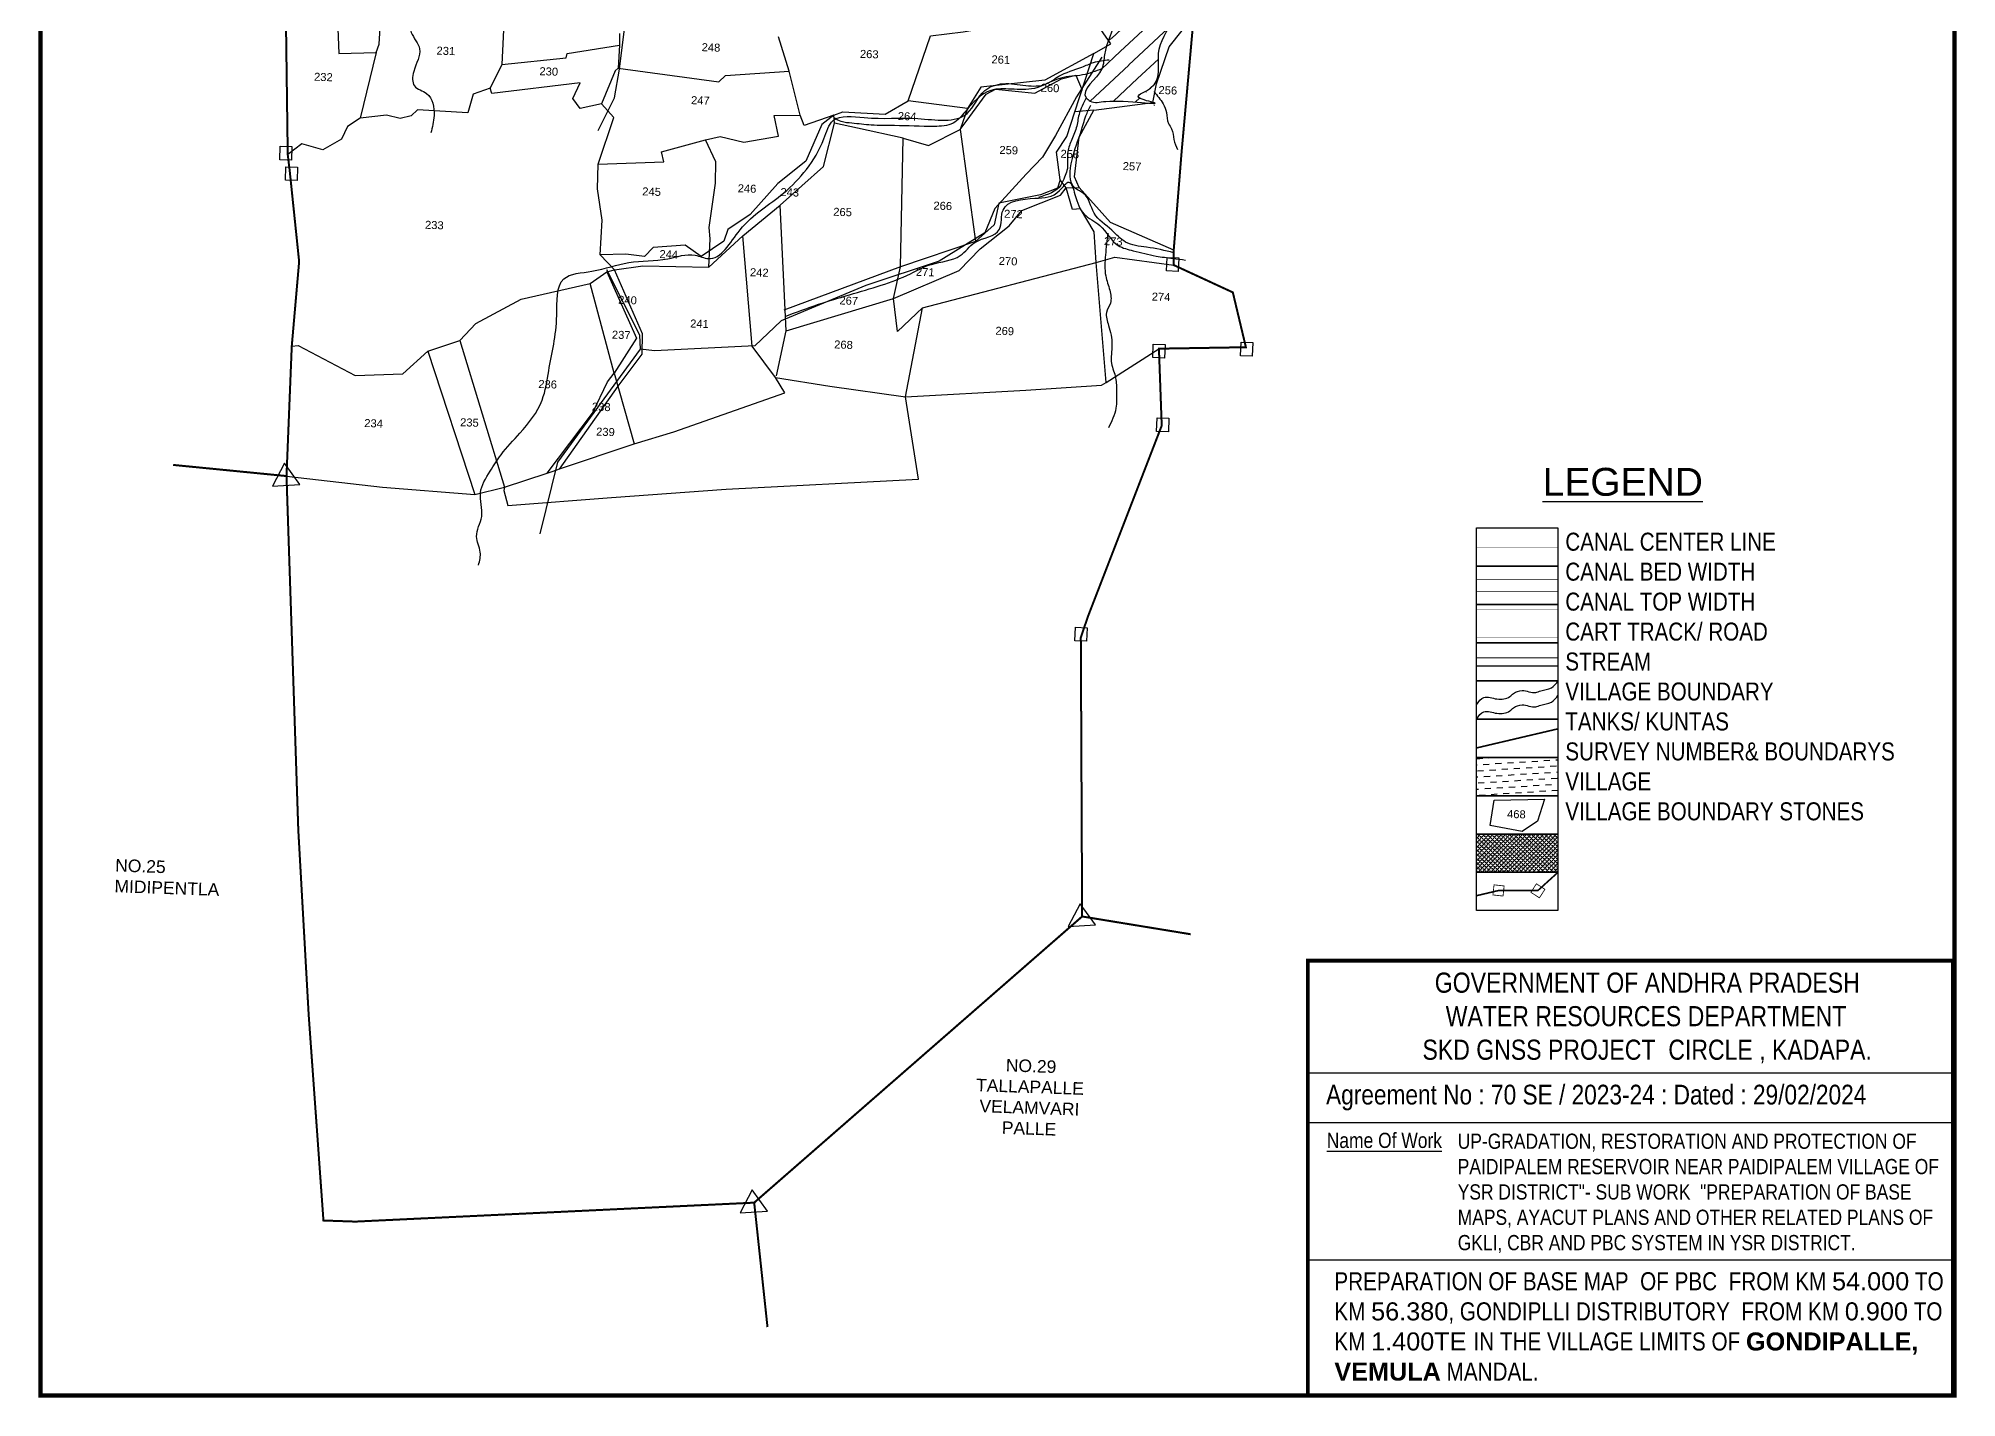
# Model space of a CAD drawing. Header units: inches. Extents: x 211876 to 216659, y 1586448 to 1603451.
# Drawn here: x 211876 to 215711, y 1586448 to 1589167 of the extents above; entities that cross this region are included whole.
import ezdxf
from ezdxf.enums import TextEntityAlignment as Align

# ---------------------------------------------------------------- set-up
doc = ezdxf.new("R2010")
doc.units = ezdxf.units.IN
doc.header["$LTSCALE"] = 15
doc.header["$MEASUREMENT"] = 0
doc.linetypes.add('ACAD_ISO02W100', pattern=[15, 12, -3])
doc.linetypes.add('HIDDEN2', pattern=[0.1875, 0.125, -0.0625])
for name, color, linetype in [('CANAL1', 7, 'Continuous'), ('FRAME 025', 7, 'Continuous'), ('PAPER SIZE', 5, 'Continuous'), ('PLOT', 7, 'Continuous'), ('PLOT NO', 7, 'Continuous'), ('ROADS', 1, 'Continuous'), ('STREAM', 4, 'Continuous'), ('TABLE', 7, 'Continuous'), ('tank', 4, 'Continuous'), ('text1', 7, 'Continuous'), ('TITLEBLOCK', 7, 'Continuous'), ('VILLAGE', 7, 'Continuous'), ('VILLAGE BOUNDAY', 5, 'Continuous'), ('VILLAGE BOUNDRY', 5, 'Continuous'), ('VILLAGE BOUNDRY STONES', 1, 'Continuous'), ('VILLAGE STONES', 240, 'Continuous')]:
    doc.layers.add(name, color=color, linetype=linetype)
doc.styles.add('A', font='arial.ttf')
doc.styles.add('ARIALN', font='ARIALN.TTF')
doc.styles.get("Standard").update_dxf_attribs({"font": 'arial.ttf'})
doc.linetypes.add('DOTS', pattern='A,1e-06,-3,["●",Standard,S=3,R=0,X=-1.25,Y=-1.25],-3', length=6.000001)

msp = doc.modelspace()

# ---------------------------------------------------------------- hatches: boundary and pattern name
at = {"layer": 'STREAM'}
h = msp.add_hatch(dxfattribs=at)
h.set_pattern_fill('ANSI31', color=256, scale=251.742087786361, angle=-1.987938065889726)
h.set_pattern_definition([(43.01206193411027, (210510.0034809981, 1585718.841542463), (-21.46580583435638, 23.00954498798591), [])])
edge = h.paths.add_edge_path()
edge.add_spline(control_points=[(213800.3222350903, 1589442.952213689), (213803.2343393544, 1589440.067625703), (213816.6902189116, 1589426.738889849), (213859.7114354105, 1589440.972190975), (213927.5169125836, 1589431.811411826), (213927.6308372259, 1589357.592861882), (213999.3812903686, 1589313.353625605), (214044.5893896442, 1589231.665468426), (214020.9151394131, 1589176.918812032), (214015.5221777825, 1589162.263779618)], knot_values=[129.3792662567406, 129.3792662567406, 129.3792662567406, 129.3792662567406, 130.5588385740677, 134.8296834093936, 141.3797410945664, 147.2399876988094, 152.9369310889257, 165.6356584214463, 170.2288427077607, 170.2288427077607, 170.2288427077607, 170.2288427077607], degree=3, periodic=0)
edge.add_line((214015.5221777825, 1589162.263779618), (214019.9846546148, 1589155.856189901))
edge.add_line((214019.9846546148, 1589155.856189901), (214011.6897122221, 1589151.136301593))
edge.add_spline(control_points=[(214011.6897122221, 1589151.136301593), (214009.8792413669, 1589145.362148804), (214006.0781504458, 1589130.441395117), (214006.8751688688, 1589093.186620442), (213953.5872419442, 1589060.804724975), (213985.2180782577, 1589035.425562214), (214013.508754783, 1589044.986048155), (214073.9071944907, 1589039.14370759), (214094.8129519821, 1589037.436180499)], knot_values=[107.2029589593311, 107.2029589593311, 107.2029589593311, 107.2029589593311, 109.0011272602514, 111.8176056113377, 118.355423947686, 119.3864249051651, 122.4810782871393, 128.2199778440633, 128.2199778440633, 128.2199778440633, 128.2199778440633], degree=3, periodic=0)
edge.add_line((214094.8129519821, 1589037.436180499), (214104.2963627438, 1589038.71411763))
edge.add_spline(control_points=[(214104.2963627438, 1589038.71411763), (214096.0342911716, 1589040.963668691), (214057.2864217076, 1589049.527306052), (214127.6443101435, 1589072.048699157), (214103.1006512751, 1589141.039213858), (214152.769687032, 1589207.42618176), (214170.3814244295, 1589280.079912046), (214186.9661379742, 1589346.253129015), (214149.1069411745, 1589405.109564112), (214202.5485244466, 1589466.795139403), (214156.0931718816, 1589534.322543273), (214196.2885255765, 1589576.382082167), (214175.6836576434, 1589613.910656659), (214122.4036918792, 1589585.342430559), (214060.8142583062, 1589573.183298523), (213973.7943430111, 1589544.007860299), (213896.4134033104, 1589507.217363602), (213812.6913706509, 1589494.850936427), (213802.7371322028, 1589453.084698297), (213800.3222350903, 1589442.952213689)], knot_values=[0, 5.684341886080801e-14, 5.684341886080801e-14, 5.684341886080801e-14, 3.119846268684924, 6.09593448506115, 13.15232002651268, 20.35911214077466, 29.54458228432466, 35.78656513227976, 39.46907182257445, 48.71056189109405, 53.88826979944513, 60.4081726354955, 61.44876373886589, 65.40757944573924, 73.63834269119286, 82.97733176923434, 91.33887109000293, 100.6240940983686, 103.5982077820109, 103.5982077820109, 103.5982077820109, 103.5982077820109], degree=3, periodic=0)
h.paths.add_polyline_path([(214060.7945996651, 1589308.068432748), (214117.9842613148, 1589306.083379944), (214119.0543455957, 1589336.9126646), (214061.864683946, 1589338.897717404)], flags=24)
at = {"layer": 'tank'}
h = msp.add_hatch(dxfattribs=at)
h.set_pattern_fill('DASH', color=256, scale=97.20406921869709, angle=3.540536199359491, style=0)
h.set_pattern_definition([(3.540536199359492, (-403875.1704739683, 230022.8488477888), (11.37696672103479, 12.87766862632775), [12.15050865233714, -12.15050865233714])])
h.paths.add_polyline_path([(214751.1677083407, 1587728.293150641), (214914.3879150675, 1587728.293150641), (214914.3879150675, 1587651.761202009), (214751.1677083407, 1587651.761202009)])
at = {"layer": 'VILLAGE', "linetype": 'Continuous'}
h = msp.add_hatch(dxfattribs=at)
h.set_pattern_fill('SACNCR', color=256, scale=65.28871658861797, angle=1.530319929093559, style=0)
h.set_pattern_definition([(46.53031992909357, (-403875.1704739683, 230022.8488477888), (-4.442112891444055, 4.210942413865227), []), (46.53031992909357, (-403870.8439462984, 230022.9644330279), (-4.442112891444055, 4.210942413865227), [0, -6.120817180182931])])
h.paths.add_polyline_path([(214751.1677083407, 1587575.229253378), (214914.3879150675, 1587575.229253378), (214914.3879150675, 1587498.697304746), (214751.1677083407, 1587498.697304746)])

# ---------------------------------------------------------------- linework, layer by layer
at = {"layer": 'CANAL1', "color": 1, "linetype": 'HIDDEN2', "ltscale": 100, "const_width": 0.8, "elevation": -4.559636563551829}
msp.add_lwpolyline([(214751.1677083407, 1588149.218868115), (214914.3879150675, 1588149.218868115)], dxfattribs=at)
at = {"layer": 'CANAL1', "color": 5, "ltscale": 100, "const_width": 0.8, "elevation": -4.559636563551829}
for points in [[(214914.3879150675, 1588084.686919483), (214751.1677083407, 1588084.686919483)], [(214914.3879150675, 1588060.686919483), (214751.1677083407, 1588060.686919483)]]:
    msp.add_lwpolyline(points, dxfattribs=at)
at = {"layer": 'CANAL1', "color": 1, "ltscale": 100, "const_width": 0.8, "elevation": -4.559636563551829}
for points in [[(214914.3879150675, 1588024.154970851), (214751.1677083407, 1588024.154970851)], [(214914.3879150675, 1587968.154970851), (214751.1677083407, 1587968.154970851)]]:
    msp.add_lwpolyline(points, dxfattribs=at)
at = {"layer": 'FRAME 025', "lineweight": -3}
for points in [[(214414.2755307818, 1587097.819200219), (215703.975376612, 1587097.819200219)], [(214413.7248013699, 1586998.274020436), (215703.4246472001, 1586998.274020436)], [(214410.902313056, 1586723.413410893), (215700.6021588862, 1586723.413410893)]]:
    msp.add_lwpolyline(points, dxfattribs=at)
at = {"layer": 'PAPER SIZE', "color": 5}
for points, const_width in [([(211880.2530520255, 1586452.300017325), (215707.1228506552, 1586452.300017325), (215707.1228506552, 1592935.966328), (211880.2530520255, 1592935.966328)], 8.675152890151557), ([(215703.975376612, 1586452.300017325), (214414.2755307818, 1586452.300017325), (214414.2755307818, 1587321.851873863), (215703.975376612, 1587321.851873863)], 7.68)]:
    msp.add_lwpolyline(points, close=True, dxfattribs=dict(at, const_width=const_width))
at = {"layer": 'PLOT'}
for points in [[(212371.1442813336, 1589187.897344242), (212474.5392091199, 1589186.386483075), (212476.874837283, 1589136.544652208), (212551.1421425657, 1589138.536700839), (212557.3065996207, 1589155.078909153), (212560.6953473196, 1589208.784144795), (212614.0456372679, 1589208.455645339), (212608.3622788881, 1589235.056575686), (212608.0909438571, 1589282.679010303)], [(212807.7415392534, 1589225.089545224), (212802.8780620302, 1589114.310257198), (212779.4311378606, 1589067.304814302)], [(213466.2200178324, 1589013.096585928), (213484.1044085459, 1589019.903812912), (213568.7835539346, 1589015.066708399), (213615.2213388954, 1589042.047026484), (213659.6334996703, 1589171.475376416), (213724.9150719713, 1589179.727642447), (213968.8065888017, 1589221.808998729)], [(214011.1140919822, 1588478.067758417), (213990.8142892593, 1588718.470081276), (213987.1927603995, 1588779.545456544), (213959.740180107, 1588826.031329953), (213943.8956019068, 1588824.430130862), (213931.050778817, 1588867.899277421), (213919.0409586936, 1588883.732815711), (213911.9206584804, 1588939.174839666), (213932.3933870657, 1588970.731712695), (213948.4450239094, 1589019.651339455), (213986.2372399264, 1589136.653642076), (214019.9846546148, 1589155.856189901), (213974.1826954464, 1589221.6223941)], [(213370.9640775296, 1588581.657152759), (213585.6912507395, 1588646.273141066), (213716.7574056862, 1588702.246436301), (213759.0502855426, 1588745.856429914), (213817.2880960299, 1588791.424963303), (213842.3411405165, 1588822.667041362), (213919.6641216571, 1588853.183353442), (213931.050778817, 1588867.899277421), (213957.2468614779, 1588868.751083713), (213947.6262649864, 1588889.767089461), (213956.9101279966, 1588968.907610169), (213986.564235638, 1589022.849123421), (214104.2963627438, 1589038.71411763), (214111.583251824, 1589076.01550836), (214137.0198506443, 1589149.696963019), (214186.1423710368, 1589211.526343124)], [(212372.0730643511, 1588291.258788319), (212563.9614897137, 1588269.049290032), (212748.4460491316, 1588254.420387841), (212808.0265987024, 1588268.80325263), (212893.5651293462, 1588297.272777697), (212905.5383156762, 1588301.243885339), (212917.7220406504, 1588305.779873969), (213067.3946728577, 1588355.745436415), (213146.3252745957, 1588379.851222773), (213368.7816182672, 1588457.805035782), (213350.0661528444, 1588488.18127665), (213303.0738082702, 1588550.794757308), (213284.6119384654, 1588772.034863026), (213358.8169232043, 1588832.80706459), (213445.8809518158, 1588910.502514442), (213467.9155616401, 1588996.933319852), (213466.2200178324, 1589013.096585928), (213406.8376226112, 1588992.611559179), (213398.83641331, 1589012.858776965), (213377.4030058751, 1589101.21079423), (213355.9757166789, 1589169.505516513)], [(212802.8780620302, 1589114.310257198), (212931.1392002095, 1589127.904186615), (212933.2265511836, 1589136.154354146), (213037.7480781115, 1589153.132802475)], [(213037.7036266046, 1589176.727200658), (213037.7480781115, 1589153.132802475), (213035.5320098576, 1589107.313858669), (213028.9980653747, 1589101.563446503), (213001.7136839794, 1589035.564349146)], [(212551.1421425657, 1589138.536700839), (212519.2416842646, 1589007.3762771)], [(213035.5320098576, 1589107.313858669), (213236.7290200849, 1589080.068636454), (213249.7021925279, 1589092.160811758), (213377.4030058751, 1589101.21079423)], [(213986.2372399264, 1589136.653642076), (213888.375865694, 1589083.23044082), (213760.5813770379, 1589069.292932301), (213733.5535302592, 1589026.33808384), (213615.2213388954, 1589042.047026484)], [(212893.5651293462, 1588297.272777697), (212983.7517389369, 1588417.031869375), (213013.5831169171, 1588480.024907291), (213027.1474834479, 1588496.846278989), (212979.2717926909, 1588676.431683609), (213012.5230191846, 1588699.489195744), (213027.6340120827, 1588703.807025674), (212999.2115162785, 1588734.040071206), (213003.3922809118, 1588803.337158315), (212993.7738118285, 1588865.755912303), (212995.3544626562, 1588915.110489863), (213026.5658315147, 1589008.587550767), (213001.7136839794, 1589035.564349146), (212959.5705906124, 1589026.233278858), (212944.595314512, 1589046.59984442), (212959.2686662933, 1589077.775733662), (212782.5497356894, 1589056.750895594), (212779.4311378606, 1589067.304814302), (212745.5573326628, 1589055.249391325), (212734.507584393, 1589018.028521523), (212634.110081524, 1589023.584154161), (212621.4929239916, 1589011.487282281), (212599.0230776384, 1589006.696189808), (212572.0543398313, 1589012.85511063), (212519.2416842646, 1589007.3762771), (212493.9127813754, 1588990.497793725), (212481.8690945869, 1588964.801649528), (212444.5487917461, 1588943.812954205), (212402.4458723823, 1588955.72000171), (212374.5168995604, 1588934.500685736)], [(213604.8258649862, 1588966.837327969), (213655.9531465525, 1588952.622530987), (213719.2950094952, 1588984.343830918), (213731.1613615187, 1589000.185219253), (213770.9030759674, 1589054.985590729), (213789.6500071811, 1589065.288174705), (213868.5742572806, 1589056.895404123), (213921.7128492966, 1589085.959970426), (213950.6050457784, 1589093.083765515), (213962.9982966931, 1589062.973703962)], [(212718.7362948574, 1588562.528574171), (212808.0265987024, 1588268.80325263), (212806.9278394305, 1588262.596127831), (212814.6706425897, 1588232.544072246), (213021.6953222591, 1588248.557875331), (213250.870094264, 1588265.109408595), (213635.9259425823, 1588285.031834453), (213609.6075066212, 1588449.984868112), (213643.6348493909, 1588627.419681209), (213593.8339776506, 1588580.225574912), (213585.6912507395, 1588646.273141066), (213599.9417778742, 1588709.939418045), (213604.8258649862, 1588966.837327969), (213514.010643033, 1588986.831761669), (213514.010643033, 1588986.831761669), (213467.9155616401, 1588996.933319852)], [(212995.3544626562, 1588915.110489863), (213126.2279178024, 1588919.838642215), (213121.7571056575, 1588939.436508637), (213210.1619301084, 1588963.530550754), (213239.0222357475, 1588970.534624957), (213286.6942742768, 1588958.872659751), (213355.9250060023, 1588971.171463409), (213347.3484127684, 1589012.641906597), (213398.83641331, 1589012.858776965)], [(213466.2200178324, 1589013.096585928), (213442.3271403008, 1588994.25688876), (213410.2700016513, 1588921.226387009), (213354.4475375419, 1588876.126894752), (213299.2457898038, 1588814.480155558), (213254.322453697, 1588784.548509677), (213246.334669463, 1588761.307220797), (213200.9714091561, 1588730.195004655), (213169.0569797622, 1588753.226817816), (213105.0670002987, 1588748.67137662), (213088.0664592341, 1588730.127739883), (213050.3362710313, 1588735.024924855), (212999.2115162785, 1588734.040071206)], [(213733.5535302592, 1589026.33808384), (213719.2950094952, 1588984.343830918)], [(213986.564235638, 1589022.849123421), (213948.4450239094, 1589019.651339455)], [(213216.2074114503, 1588709.152539753), (213219.1192213272, 1588765.779243217), (213217.0704057992, 1588788.541463185), (213230.0755779126, 1588876.963557636), (213230.5661381006, 1588919.802571751), (213210.1619301084, 1588963.530550754)], [(213719.2950094952, 1588984.343830918), (213749.6460857996, 1588760.172525119)], [(213919.0409586936, 1588883.732815711), (213913.4000835288, 1588867.039687549), (213879.9576262245, 1588853.445299663), (213796.2781518663, 1588837.133781882), (213786.8657639878, 1588793.538132147), (213749.6460857996, 1588760.172525119), (213599.9417778742, 1588709.939418045), (213366.7971997861, 1588622.744244437)], [(213643.6348493909, 1588627.419681209), (213990.8142892593, 1588718.470081276), (214028.0480740255, 1588728.950111451), (214145.98020442, 1588713.332935351), (214146.0203319335, 1588743.095113681), (214019.4979538125, 1588798.41610178), (213957.2468614779, 1588868.751083713)], [(213351.7416718631, 1588491.862260957), (213370.9640775296, 1588581.657152759), (213358.8169232043, 1588832.80706459)], [(213027.6340120827, 1588703.807025674), (213084.3491511958, 1588711.811633375), (213216.2074114503, 1588709.152539753), (213284.6119384654, 1588772.034863026)], [(212918.0586626051, 1588305.317214407), (213035.1541537872, 1588471.159507677), (213083.3386919498, 1588534.793184587), (213083.65200613, 1588575.737005833), (213027.6340120827, 1588703.807025674)], [(213012.5230191846, 1588699.489195744), (213071.9850052545, 1588567.179168314), (213027.1474834479, 1588496.846278989), (213067.3946728577, 1588355.745436415)], [(212382.572724875, 1588550.974195396), (212395.4395507093, 1588552.179737717), (212509.428243126, 1588492.300630006), (212604.7100774728, 1588496.057299492), (212654.6499147865, 1588540.912349094), (212718.7362948574, 1588562.528574171), (212750.8551462122, 1588596.733252653), (212841.0653393955, 1588645.202056734), (212979.2717926909, 1588676.431683609)], [(212654.6499147865, 1588540.912349094), (212748.4460491316, 1588254.420387841)], [(213350.0661528444, 1588488.18127665), (213458.7509927657, 1588471.220523772), (213609.6075066212, 1588449.984868112), (213850.1147392266, 1588463.390111928), (214001.3327213737, 1588473.074116224), (214011.1140919822, 1588478.067758417), (214116.4651936142, 1588546.056338937)]]:
    msp.add_lwpolyline(points, dxfattribs=at)
at = {"layer": 'PLOT NO', "elevation": -4.559636563551829}
for points in [[(214751.1677083407, 1588187.48484243), (214914.3879150675, 1588187.48484243), (214914.3879150675, 1588110.952893799), (214751.1677083407, 1588110.952893799)], [(214751.1677083407, 1588110.952893799), (214914.3879150675, 1588110.952893799), (214914.3879150675, 1588034.420945167), (214751.1677083407, 1588034.420945167)], [(214751.1677083407, 1588034.420945167), (214914.3879150675, 1588034.420945167), (214914.3879150675, 1587957.888996535), (214751.1677083407, 1587957.888996535)], [(214751.1677083407, 1587957.888996535), (214914.3879150675, 1587957.888996535), (214914.3879150675, 1587881.357047904), (214751.1677083407, 1587881.357047904)], [(214751.1677083407, 1587881.357047904), (214914.3879150675, 1587881.357047904), (214914.3879150675, 1587804.825099272), (214751.1677083407, 1587804.825099272)], [(214751.1677083407, 1587804.825099272), (214914.3879150675, 1587804.825099272), (214914.3879150675, 1587728.293150641), (214751.1677083407, 1587728.293150641)], [(214751.1677083407, 1587728.293150641), (214914.3879150675, 1587728.293150641), (214914.3879150675, 1587651.761202009), (214751.1677083407, 1587651.761202009)], [(214751.1677083407, 1587651.761202009), (214914.3879150675, 1587651.761202009), (214914.3879150675, 1587575.229253378), (214751.1677083407, 1587575.229253378)], [(214751.1677083407, 1587575.229253378), (214914.3879150675, 1587575.229253378), (214914.3879150675, 1587498.697304746), (214751.1677083407, 1587498.697304746)], [(214751.1677083407, 1587498.697304746), (214914.3879150675, 1587498.697304746), (214914.3879150675, 1587422.165356114), (214751.1677083407, 1587422.165356114)]]:
    msp.add_lwpolyline(points, close=True, dxfattribs=at)
msp.add_lwpolyline([(214778.5030984427, 1587592.297920871), (214786.8694162505, 1587642.745394729), (214887.6418681161, 1587644.983015787), (214873.0857014786, 1587600.787531192), (214842.6621808683, 1587580.540498826), (214778.5030984427, 1587592.297920871)], dxfattribs=at)
at = {"layer": 'PLOT NO', "color": 4}
for points in [[(214751.1677083407, 1587833.99403891, -4.559636563551829), (214766.146882179, 1587848.416757135, -4.559636563551829), (214792.370253939, 1587845.369585138, -4.559636563551829), (214817.9839629572, 1587850.244844885, -4.559636563551829), (214825.5053864477, 1587856.339009339, -4.559636563551829), (214842.78478832, 1587862.229933237, -4.559636563551829), (214856.4047139577, 1587859.995364378, -4.559636563551829), (214869.8214186815, 1587858.573398657, -4.559636563551829), (214879.9854639448, 1587861.823631668, -4.559636563551829), (214901.1271880194, 1587867.511315011, -4.559636563551829), (214914.3879150675, 1587881.357047904, -4.559636563551829)], [(214751.1677083407, 1587805.333918825, -4.559636563551829), (214766.146882179, 1587819.75663705, -4.559636563551829), (214792.370253939, 1587816.709465053, -4.559636563551829), (214817.9839629572, 1587821.584724799, -4.559636563551829), (214825.5053864477, 1587827.678889253, -4.559636563551829), (214842.78478832, 1587833.569813152, -4.559636563551829), (214856.4047139577, 1587831.335244293, -4.559636563551829), (214869.8214186815, 1587829.913278571, -4.559636563551829), (214879.9854639448, 1587833.163511583, -4.559636563551829), (214901.1271880194, 1587838.851194926, -4.559636563551829), (214914.3879150675, 1587852.696927819, -4.559636563551829)]]:
    msp.add_spline(points, degree=3, dxfattribs=at)
at = {"layer": 'ROADS'}
for points in [[(212995.1840805727, 1588982.620817373), (213028.1901372104, 1589047.582209131), (213037.8463326981, 1589104.949986698), (213048.4175220351, 1589190.897707063), (213079.4741059378, 1589328.30014739), (213093.3511360047, 1589459.040051442), (213120.5500320505, 1589648.827617826), (213152.9896663248, 1589950.703660965), (213161.4675183503, 1590057.284382936), (213194.7843783497, 1590163.358134637), (213199.018230001, 1590242.824925693), (213187.164099473, 1590305.158192094), (213161.4177762677, 1590339.224246014), (213116.4501164864, 1590492.907447622), (213088.1692441238, 1590563.573235322), (213087.7692508578, 1590673.16702102), (213059.1129789918, 1590801.128584368), (213087.0798020459, 1590891.692136756), (213189.2190107798, 1590854.485877862), (213216.53419108, 1590841.136354861), (213220.2774509786, 1590829.786101646), (213212.7363962666, 1590782.804358951)], [(214002.3585411554, 1589128.922434536), (213951.7127465976, 1589049.856295223), (213909.4368464209, 1588972.487127143), (213883.984908014, 1588929.053390796), (213851.0045481316, 1588894.901262103), (213788.1419984487, 1588826.632120519), (213768.3941901362, 1588777.90193933), (213677.3167824346, 1588721.058561826), (213530.5140785017, 1588672.501334809), (213361.0604096633, 1588601.855276477), (213308.4627824359, 1588551.616956946), (213107.8403592441, 1588541.644080442), (213079.7182779773, 1588544.811861459)], [(212879.3255325104, 1588175.943307934), (212914.2814236334, 1588319.276184446), (213079.7182779773, 1588544.811861459), (213078.3819063019, 1588573.33215715), (213012.591676734, 1588703.91999335)]]:
    msp.add_lwpolyline(points, dxfattribs=at)
at = {"layer": 'ROADS', "ltscale": 0.15, "const_width": 1.6, "elevation": -4.559636563551829}
msp.add_lwpolyline([(214751.1677083407, 1587927.62302222), (214914.3879150675, 1587927.62302222)], dxfattribs=at)
at = {"layer": 'ROADS', "linetype": 'DOTS', "ltscale": 0.5, "elevation": -4.559636563551829}
msp.add_lwpolyline([(214751.1677083407, 1587911.62302222), (214914.3879150675, 1587911.62302222)], dxfattribs=at)
at = {"layer": 'STREAM'}
for points in [[(213800.3222350903, 1589442.952213689), (213809.9104870529, 1589471.324226304), (213894.3370854706, 1589511.502087675), (213972.9203231828, 1589541.734308135), (214062.0762126924, 1589571.648751367), (214141.1070553493, 1589596.617052528), (214180.4187308275, 1589603.230097302), (214185.7794263657, 1589594.226748287), (214171.3873310412, 1589530.170280854), (214183.918752439, 1589479.560775782), (214165.2582346477, 1589388.392029749), (214178.0253749072, 1589353.577508478), (214173.162630505, 1589290.911101493), (214144.3324088521, 1589203.024230245), (214115.6795551234, 1589136.350129806), (214099.8372490943, 1589067.08314456), (214075.0634352662, 1589050.220311408), (214104.2963627438, 1589038.71411763), (214010.2287890817, 1589040.65554451), (213979.0713652665, 1589041.199981759), (213971.059192114, 1589047.802099615), (214002.1973917872, 1589105.806381135), (214007.5441631423, 1589133.658866559), (214029.4224550748, 1589206.475700531), (213976.9202428257, 1589323.072477293), (213936.4031202743, 1589363.683665043), (213916.2903302608, 1589419.161170128), (213852.3493807253, 1589435.343934411), (213809.3434879631, 1589435.225508175), (213800.3222350903, 1589442.952213689)], [(212929.2399073073, 1589543.400206143), (212905.3339087713, 1589510.838206417), (212887.6196241093, 1589451.895163263), (212870.4494673353, 1589431.61015445), (212817.3776056367, 1589417.000585283), (212772.3314598926, 1589396.417627991), (212731.9727775016, 1589364.915108052), (212684.3525665521, 1589343.155989425), (212658.2389495796, 1589320.650360291), (212623.4308382801, 1589268.465175797), (212619.9318444386, 1589222.395347702), (212621.5809414414, 1589178.677860411), (212638.1735628046, 1589145.831314629), (212626.4733602981, 1589100.678903997), (212627.9944704023, 1589071.519274845), (212652.1948024986, 1589056.424280962), (212667.1274693943, 1589012.245721042), (212660.8605326604, 1588977.661582612)], [(212756.1442639302, 1588113.297667257), (212759.4498467944, 1588139.222314411), (212752.1092932974, 1588170.323769826), (212762.3224376782, 1588210.430464838), (212759.9565175, 1588257.78408957), (212779.1044870368, 1588301.043845651), (212801.0957486863, 1588333.931428582), (212838.6799640894, 1588377.094149714), (212883.098533289, 1588443.049922162), (212896.3533833721, 1588501.478924692), (212912.421454659, 1588612.451682025), (212926.5055483782, 1588685.648146276), (212982.8314086403, 1588700.99311188), (213056.5404938993, 1588718.297670404), (213134.4000806571, 1588725.847039596), (213189.1561315638, 1588732.916833337), (213215.3262219055, 1588726.157154572), (213278.9194362804, 1588783.487859421), (213366.1291887743, 1588857.366726933), (213411.5629763204, 1588904.690086358), (213446.5305939185, 1588965.888656015), (213465.1911249469, 1589002.559646751), (213527.2072661016, 1589008.128179045), (213634.6908099912, 1589006.32770394), (213733.1373993855, 1589016.701305156), (213768.2128703498, 1589062.453923643), (213804.7458889699, 1589075.984655532), (213850.3470901886, 1589072.471560075), (213891.0256573536, 1589075.563594947), (213916.0254366219, 1589090.781491944), (213962.3850965122, 1589109.118543702), (213985.8976636455, 1589118.597244458), (214016.9949595897, 1589123.952106475)], [(214002.1973917872, 1589105.806381135), (213963.7793644997, 1589093.627941089), (213920.4163959452, 1589087.411957289), (213867.5353968526, 1589066.72755153), (213821.1124968606, 1589065.12176562), (213780.4562363279, 1589062.672388087), (213729.411994153, 1589020.691170034), (213704.7654383002, 1588997.096468881), (213667.1913762705, 1588990.679568934), (213588.0315411352, 1588992.140343121), (213541.0546597806, 1588993.127495545), (213502.5510851781, 1588997.037647265), (213481.4142691356, 1589000.345015665), (213467.4866518561, 1589007.262692143)], [(213971.059192114, 1589047.802099615), (213956.7095398073, 1589014.141021829), (213951.2565087481, 1588987.579154934), (213940.86642698, 1588961.18865304), (213933.8390384657, 1588936.739209625), (213932.6405335186, 1588902.210106791), (213927.6440759386, 1588888.802188617), (213920.5191470531, 1588873.410355364), (213875.5840588668, 1588848.630475996)], [(214146.4818042033, 1588738.023674375), (214091.6296889273, 1588749.126228877), (214049.8907416985, 1588759.116582226), (214022.4456876511, 1588783.065794679), (213986.8039272411, 1588817.155195849), (213965.8167554764, 1588856.649341637), (213949.9232172995, 1588866.216407641), (213942.8698941545, 1588924.079066666), (213960.9120142481, 1588981.07066301), (213970.6215457119, 1589011.600358648), (213980.0171826906, 1589033.086708262)], [(214106.4302452646, 1589060.119357757), (214124.7708444756, 1589035.728036718), (214131.6775186142, 1589018.401596373), (214135.4944830662, 1588996.181388724), (214141.7990974214, 1588985.543821568), (214146.4781841894, 1588964.127180334), (214153.2981300882, 1588944.303244771)], [(213369.1516051061, 1588610.622788613), (213435.5383760358, 1588634.771867557), (213560.7901927503, 1588672.879598752), (213619.4539444131, 1588695.809947953), (213661.5382995354, 1588714.716650103), (213719.3630539099, 1588732.420010209), (213748.5392377964, 1588758.34490164), (213797.464897416, 1588784.898341706), (213804.719968084, 1588823.410389028), (213868.6608757331, 1588846.814577822), (213917.8561341661, 1588862.189395574), (213936.2046754481, 1588879.291912334), (213948.4978533431, 1588854.555674952), (213966.8579381242, 1588815.154508979), (213998.2893686344, 1588792.382038309), (214035.1874590929, 1588752.306641376), (214065.0812508507, 1588742.070825968), (214110.7382186385, 1588731.287870817), (214144.1210145051, 1588726.844072428), (214169.6450203707, 1588723.330078999)], [(214014.3558964356, 1588777.339262804), (214009.5457944664, 1588733.486223185), (214010.0584439303, 1588691.419476596), (214018.2741725388, 1588662.882676059), (214019.3562606254, 1588637.221539483), (214011.4709212992, 1588618.441808995), (214015.8369759541, 1588592.66668596), (214022.4062967997, 1588554.050905881), (214021.7647942817, 1588516.623320939), (214029.9577455313, 1588487.430301359), (214031.6282782145, 1588459.777694178), (214030.4894015501, 1588426.966490892), (214015.3072076421, 1588387.415557917)]]:
    msp.add_spline(points, degree=3, dxfattribs=at)
at = {"layer": 'VILLAGE BOUNDAY', "const_width": 4}
msp.add_lwpolyline([(214186.1423710368, 1589211.526343124), (214161.7565767672, 1588938.988704686), (214146.0203319335, 1588743.095113681), (214145.98020442, 1588713.332935351), (214264.2320098296, 1588658.63028401), (214290.3370643572, 1588548.950344836), (214116.4651936142, 1588546.056338937), (214122.0436419373, 1588392.084114971), (213974.6555181755, 1588010.728305977), (213960.2834066879, 1587968.566005499), (213962.9113085726, 1587410.377362645), (214179.9680824783, 1587374.830253494), (213962.9113085726, 1587410.377362645), (213307.2094597559, 1586837.993230433), (213333.8029440978, 1586589.040338583), (213307.2094597559, 1586837.993230433), (212509.9085048182, 1586800.059653395), (212445.9224268142, 1586802.280609769), (212416.3916292716, 1587213.677605454), (212395.6139062122, 1587584.043203488), (212372.0730643511, 1588291.258788319), (212145.421979563, 1588313.527610564), (212372.0730643511, 1588291.258788319), (212382.572724875, 1588550.974195396), (212397.3226989834, 1588720.218322875), (212378.4567638281, 1588901.944140739), (212374.5168995604, 1588934.500685736), (212371.1442813336, 1589187.897344242)], dxfattribs=at)
at = {"layer": 'VILLAGE BOUNDRY', "linetype": 'ACAD_ISO02W100', "ltscale": 2, "const_width": 3.2, "elevation": -4.559636563551829}
for points in [[(214751.1677083407, 1587747.375320179), (214914.3879150675, 1587785.686882979)], [(214751.1677083407, 1587451.853139684), (214796.2981917497, 1587462.474254099), (214874.379266336, 1587462.474254099), (214914.3879150675, 1587498.697304746)]]:
    msp.add_lwpolyline(points, dxfattribs=at)
at = {"layer": 'VILLAGE BOUNDRY STONES'}
for points in [[(212359.3479359726, 1588950.955992464), (212382.7867219196, 1588950.142432348), (212381.8468655818, 1588923.065033779), (212358.4080796348, 1588923.878593896)], [(212370.8010700647, 1588909.98771475), (212394.2398560117, 1588909.174154634), (212393.2999996739, 1588882.096756065), (212369.8612137268, 1588882.910316182)], [(214132.7094996083, 1588728.526132815), (214156.1482855553, 1588727.712572699), (214155.2084292175, 1588700.63517413), (214131.7696432704, 1588701.448734246)], [(214105.2690279848, 1588555.289600802), (214128.7078139319, 1588554.476040686), (214127.767957594, 1588527.398642117), (214104.329171647, 1588528.212202233)], [(214280.7106600387, 1588558.931255291), (214304.1494459857, 1588558.117695175), (214303.2095896479, 1588531.040296606), (214279.7708037008, 1588531.853856723)], [(214112.8120624443, 1588407.6231909), (214136.2508483914, 1588406.809630784), (214135.3109920535, 1588379.732232216), (214111.8722061065, 1588380.545792332)], [(213949.3810836232, 1587988.791913297), (213972.8198695702, 1587987.978353181), (213971.8800132323, 1587960.900954612), (213948.4412272853, 1587961.714514728)]]:
    msp.add_lwpolyline(points, close=True, dxfattribs=at)
for points in [[(212343.9761300224, 1588270.961402661), (212398.8771358712, 1588274.304792251), (212368.33368646, 1588316.857107387), (212343.9761300224, 1588270.961402661)], [(213934.8143742439, 1587390.079976986), (213989.7153800926, 1587393.423366577), (213959.1719306814, 1587435.975681712), (213934.8143742439, 1587390.079976986)], [(213279.1125254272, 1586817.695844774), (213334.0135312759, 1586821.039234365), (213303.4700818647, 1586863.5915495), (213279.1125254272, 1586817.695844774)]]:
    msp.add_lwpolyline(points, dxfattribs=at)
at = {"layer": 'VILLAGE STONES', "const_width": 1.625548245579226, "elevation": -4.559636563551829}
for points in [[(214786.5296046363, 1587473.641902554), (214806.7255041944, 1587471.40544325), (214804.4890448905, 1587451.209543692), (214784.2931453327, 1587453.446002996)], [(214860.1971249936, 1587458.682414976), (214871.23245751, 1587475.743995953), (214888.2940384868, 1587464.708663437), (214877.2587059702, 1587447.64708246)]]:
    msp.add_lwpolyline(points, close=True, dxfattribs=at)

# ---------------------------------------------------------------- texts
at = {"layer": 'PLOT NO'}
for s, rotation, p in [('231', 358.012061934175, (212690.711432297, 1589141.701050405)), ('248', 358.012061934175, (213220.7789989381, 1589148.595067034)), ('263', 358.012061934175, (213537.3279560869, 1589135.195004089)), ('230', 358.012061934175, (212896.4656725579, 1589100.51727429)), ('261', 358.012061934175, (213800.3007833637, 1589124.227109091)), ('232', 358.012061934175, (212445.8032195201, 1589089.478156685)), ('260', 358.012061934175, (213898.6989766303, 1589067.448491249)), ('256', 358.012061934175, (214134.3199453714, 1589062.858061557)), ('247', 358.012061934175, (213199.6045089324, 1589042.603615899)), ('264', 358.012061934175, (213613.1179906914, 1589010.8946082)), ('259', 358.012061934175, (213816.1752354261, 1588943.084918262)), ('258', 358.012061934175, (213938.3636759311, 1588935.331621442)), ('257', 358.012061934175, (214062.7423047248, 1588910.773232417)), ('246', 358.012061934175, (213292.9364684198, 1588866.393660985)), ('245', 358.012061934175, (213102.1102668298, 1588860.136468806)), ('243', 358.012061934175, (213378.3098669952, 1588858.830076394)), ('266', 358.012061934175, (213684.2493241488, 1588831.775017318)), ('233', 358.012061934175, (212667.6847764501, 1588793.316559612)), ('265', 358.012061934175, (213484.00275559, 1588819.404405024)), ('272', 358.012061934175, (213825.47724895, 1588815.462043212)), ('273', 358.012061934175, (214025.2348094202, 1588760.685588463)), ('244', 358.012061934175, (213136.431942444, 1588734.737686426)), ('270', 358.012061934175, (213814.834251041, 1588721.065774387)), ('242', 358.012061934175, (213317.4360204614, 1588698.471113281)), ('271', 358.012061934175, (213649.2495211493, 1588699.211555874)), ('240', 358.012061934175, (213054.0060416193, 1588643.210890387)), ('267', 358.012061934175, (213496.2483717884, 1588641.958458768)), ('274', 358.012061934175, (214120.8313935627, 1588649.720959172)), ('237', 358.012061934175, (213041.4158140154, 1588573.604892434)), ('241', 358.012061934175, (213197.8527390176, 1588595.895430692)), ('269', 358.012061934175, (213808.1465448166, 1588581.449494265)), ('268', 358.012061934175, (213485.8286104286, 1588553.994825635)), ('236', 358.012061934175, (212894.2695912864, 1588474.872477178)), ('238', 358.012061934175, (213001.4272289677, 1588429.624156271)), ('234', 358.012061934175, (212546.2530330535, 1588396.786700245)), ('235', 358.012061934175, (212737.8394562429, 1588398.417230686)), ('239', 358.012061934175, (213009.8216027977, 1588379.649806772)), ('468', 358.6877058932393, (214831.1816408521, 1587614.893038511, -4.559636563551829))]:
    msp.add_text(s, height=16, rotation=rotation, dxfattribs=at).set_placement(p, align=Align.MIDDLE_CENTER)
at = {"layer": 'TABLE', "extrusion": (0.000201441454039347, 0.004806825185374129, 0.9999884268595202), "style": 'A'}
msp.add_text('%%ULEGEND', height=55.77883891620792, rotation=359.9999445040718, dxfattribs=at).set_placement((215043.9334136845, 1588261.214463408, 7674.254220794737), align=Align.MIDDLE)
at = {"layer": 'text1', "color": 1, "char_height": 25, "width": 231.479082084594, "attachment_point": 1, "rotation": 358.01206193411025}
for s, insert in [('NO.25 MIDIPENTLA', (212030.0709964966, 1587525.485570229)), ('\\pi67.36812;NO.29\\P\\pi9.33606;TALLAPALLE \\P\\pi17.42781;VELAMVARI \\P\\pi63.65905;PALLE', (213743.5559866053, 1587127.930368205))]:
    msp.add_mtext(s, dxfattribs=dict(at, insert=insert))
at = {"layer": 'TITLEBLOCK', "extrusion": (0.0002014414540393469, 0.004806825185374129, 0.9999884268595202), "style": 'ARIALN'}
msp.add_text('%%UName Of Work', height=30.41687068869772, rotation=359.9999445012926, dxfattribs=at).set_placement((214452.0568640348, 1586928.822101192, 7667.851129154185))
at = {"layer": 'TITLEBLOCK', "extrusion": (0.000201441454039347, 0.00480682518537413, 0.9999884268595203), "insert": (214929.0843703078, 1588177.965957478, -4.559636563688617), "char_height": 35.94714713952472, "width": 753.6647782582348, "attachment_point": 1, "text_direction": (0.9999999797106701, -9.68581058427952e-07, -0.0002014391254357059), "style": 'ARIALN'}
msp.add_mtext('CANAL CENTER LINE \\PCANAL BED WIDTH {\\H1.52882x; }\\PCANAL TOP WIDTH {\\H1.35255x; }\\PCART TRACK/ ROAD{\\H1.4113x; }\\PSTREAM {\\H1.39172x; }\\PVILLAGE BOUNDARY{\\H1.39825x; }\\PTANKS/ KUNTAS{\\H1.39607x; }\\PSURVEY NUMBER& BOUNDARYS{\\H1.3968x; }\\PVILLAGE{\\H1.39655x; }\\PVILLAGE BOUNDARY STONES{\\H1.39664x; }', dxfattribs=at)
at = {"layer": 'TITLEBLOCK', "extrusion": (0.000201441454039347, 0.004806825185374129, 0.9999884268595203), "attachment_point": 1, "style": 'ARIALN'}
for s, insert, char_height, width, text_direction in [('\\pi52.62919;GOVERNMENT OF ANDHRA PRADESH  \\P\\pi74.51135;WATER RESOURCES DEPARTMENT      \\P\\pi28.03061;SKD GNSS PROJECT  CIRCLE , KADAPA.', (214615.3976270194, 1587298.129590743, -6.158446550807858), 40.2247713675576, 948.716403511825, (0.9999999797106701, -9.68606793988519e-07, -0.0002014391253119981)), ('PREPARATION OF BASE MAP  OF {\\C1;PBC}  FROM KM {\\fArial|b0|i0|c0|p34;\\C1;54.000} TO \\PKM {\\fArial|b0|i0|c0|p34;\\C1;56.380}, {\\C1;GONDIPLLI DISTRIBUTORY}  FROM KM {\\fArial|b0|i0|c0|p34;\\C1;0.900} TO \\PKM {\\fArial|b0|i0|c0|p34;\\C1;1.400TE }IN THE VILLAGE LIMITS OF {\\fArial|b1|i0|c0|p34;\\C5;GONDIPALLE, VEMULA} MANDAL.', (214467.2143498982, 1586698.80020776, 0.3845047836359183), 36.11032390525586, 1324.413579127214, (0.9999999797106702, -9.685810584279522e-07, -0.0002014391254357059))]:
    msp.add_mtext(s, dxfattribs=dict(at, insert=insert, char_height=char_height, width=width, text_direction=text_direction))
at = {"layer": 'TITLEBLOCK', "extrusion": (0.0002014414540393469, 0.004806825185374128, 0.9999884268595202), "insert": (214450.6335537469, 1587073.8483881, -7.269028526373403), "char_height": 39.54193189530704, "width": 1276.364471300542, "attachment_point": 1, "text_direction": (0.9999999797106702, -9.68581058427952e-07, -0.0002014391254357059), "style": 'ARIALN'}
msp.add_mtext('Agreement No : 70 SE / 2023-24 : Dated : 29/02/2024', dxfattribs=at)
at = {"layer": 'TITLEBLOCK', "extrusion": (0.0002014414540393469, 0.004806825185374129, 0.9999884268595202), "insert": (214713.9147170513, 1586976.061311892, -6.431427288266416), "char_height": 30.41687068869772, "width": 981.8188240773395, "attachment_point": 1, "text_direction": (0.9999999797106702, -9.68581058427952e-07, -0.0002014391254357059), "style": 'ARIALN'}
msp.add_mtext('UP-GRADATION, RESTORATION AND PROTECTION OF PAIDIPALEM RESERVOIR NEAR PAIDIPALEM VILLAGE OF YSR DISTRICT"- SUB WORK  "PREPARATION OF BASE MAPS, AYACUT PLANS AND OTHER RELATED PLANS OF GKLI, CBR AND PBC SYSTEM IN YSR DISTRICT.', dxfattribs=at)

doc.saveas('drawing.dxf')
